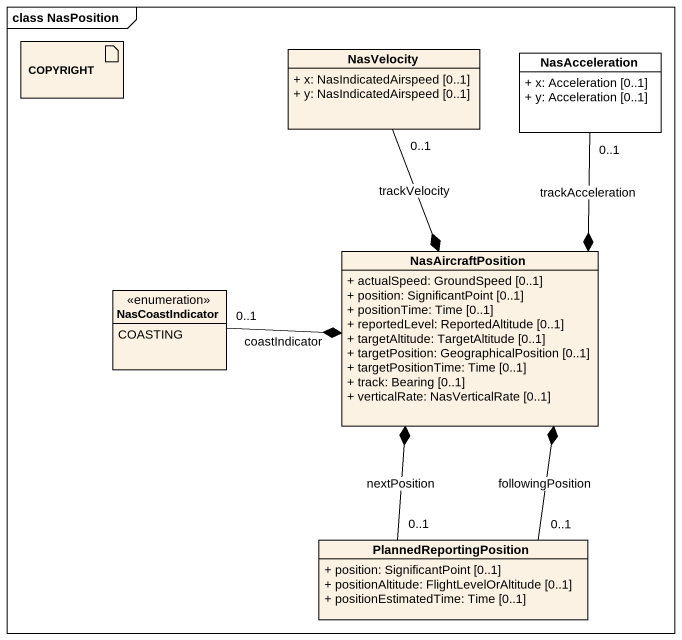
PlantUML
@startuml
mainframe class NasPosition
allowmixing
hide circle
hide empty members
skinparam classAttributeIconSize 0
artifact COPYRIGHT #FCF2E3
class NasVelocity #FCF2E3 {
  + x: NasIndicatedAirspeed [0..1]
  + y: NasIndicatedAirspeed [0..1]
}
class NasAcceleration {
  + x: Acceleration [0..1]
  + y: Acceleration [0..1]
}
enum NasCoastIndicator #FCF2E3 {
  COASTING
}
class NasAircraftPosition #FCF2E3 {
  + actualSpeed: GroundSpeed [0..1]
  + position: SignificantPoint [0..1]
  + positionTime: Time [0..1]
  + reportedLevel: ReportedAltitude [0..1]
  + targetAltitude: TargetAltitude [0..1]
  + targetPosition: GeographicalPosition [0..1]
  + targetPositionTime: Time [0..1]
  + track: Bearing [0..1]
  + verticalRate: NasVerticalRate [0..1]
}
class PlannedReportingPosition #FCF2E3 {
  + position: SignificantPoint [0..1]
  + positionAltitude: FlightLevelOrAltitude [0..1]
  + positionEstimatedTime: Time [0..1]
}
NasAircraftPosition *-up- "0..1" NasVelocity : trackVelocity
NasAircraftPosition *-up- "0..1" NasAcceleration : trackAcceleration
NasAircraftPosition *-left- "0..1" NasCoastIndicator : coastIndicator
NasAircraftPosition *-- "0..1" PlannedReportingPosition : nextPosition
NasAircraftPosition *-- "0..1" PlannedReportingPosition : followingPosition
@enduml
